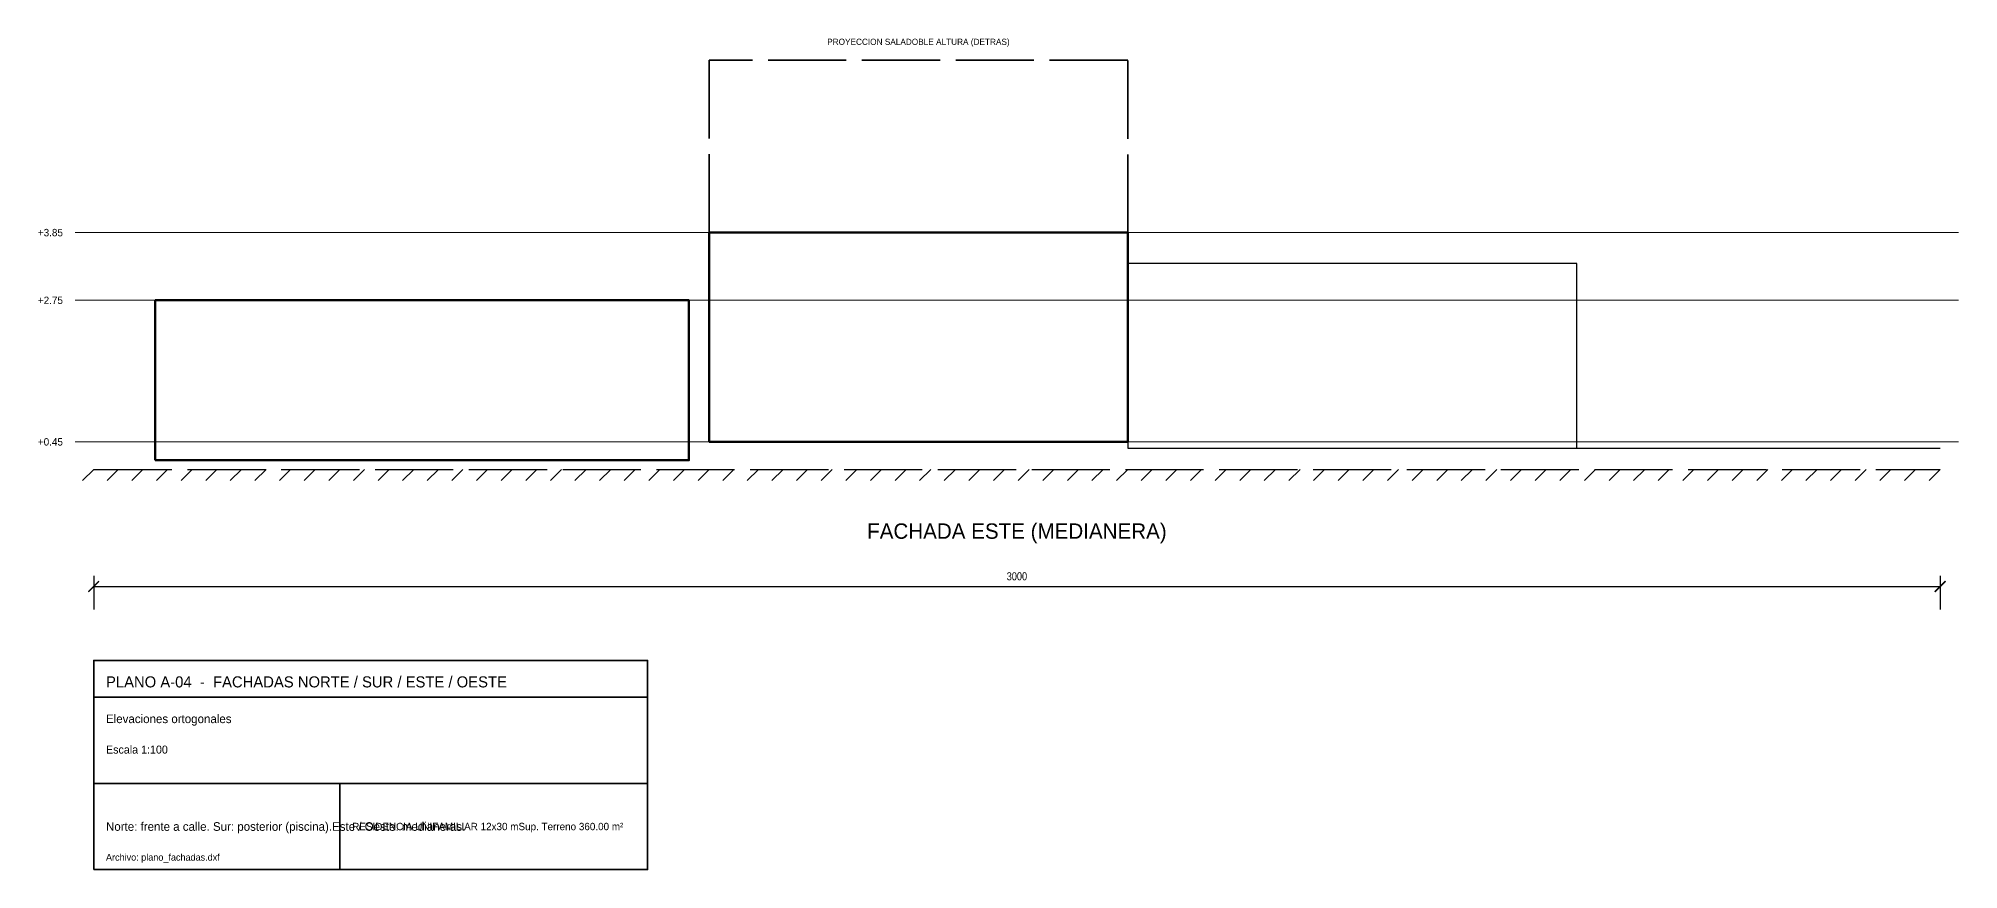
# Model space of a CAD drawing. Header units: metres. Extents: x -1 to 100, y -6 to 7.
# Drawn here: x 33.1 to 64.3, y -6.5 to 7.01 of the extents above; entities that cross this region are included whole.
import ezdxf
from ezdxf.enums import TextEntityAlignment as Align

# ---------------------------------------------------------------- set-up
doc = ezdxf.new("R2010")
doc.units = ezdxf.units.M
doc.linetypes.add('DASHED', pattern=[1.524, 1.27, -0.254])
for name, color, linetype, lineweight in [('01_MUROS_CARGA', 7, 'CONTINUOUS', 50), ('01_TABIQUES', 8, 'CONTINUOUS', 25), ('06_PISCINA_SOLARIUM', 140, 'CONTINUOUS', 30), ('08_COTAS_ARQUITECTURA', 1, 'CONTINUOUS', 15), ('11_CARATULA_TECNICA', 7, 'CONTINUOUS', 35), ('15_NIVELES_ARQUITECTURA', 4, 'CONTINUOUS', 18), ('18_DOBLE_ALTURA_VACIO', 6, 'DASHED', 35), ('20_TERRENO_NATURAL', 40, 'DASHED', 25)]:
    doc.layers.add(name, color=color, linetype=linetype, lineweight=lineweight)
doc.styles.add('OpenSansCondensed-Light', font='OpenSansCondensed-Light.ttf')
doc.dimstyles.new('EZDXF', dxfattribs={"dimtxt": 0.25, "dimasz": 0.175, "dimexe": 0.375, "dimexo": 0.125, "dimgap": 0.1, "dimtad": 1, "dimlfac": 100, "dimzin": 12, "dimdsep": 46, "dimtxsty": 'OpenSansCondensed-Light', "dimblk": 'ARCHTICK', "dimcen": 2.5, "dimazin": 3, "dimtfac": 0.5, "dimtmove": 2, "dimatfit": 3})

# ---------------------------------------------------------------- blocks, each defined once
blk = doc.blocks.new('_ARCHTICK')
at = {"color": 0, "linetype": 'BYBLOCK', "const_width": 0.15}
blk.add_lwpolyline([(-0.5, -0.5), (0.5, 0.5)], dxfattribs=at)

msp = doc.modelspace()

# ---------------------------------------------------------------- linework, layer by layer
at = {"layer": '01_MUROS_CARGA'}
for points in [[(44, 0.45), (50.8, 0.45), (50.8, 3.85), (44, 3.85)], [(35, 0.15), (43.67, 0.15), (43.67, 2.75), (35, 2.75)]]:
    msp.add_lwpolyline(points, close=True, dxfattribs=at)
at = {"layer": '01_TABIQUES'}
msp.add_lwpolyline([(50.8, 0.35), (58.1, 0.35), (58.1, 3.35), (50.8, 3.35)], close=True, dxfattribs=at)
at = {"layer": '06_PISCINA_SOLARIUM'}
msp.add_line((58.1, 0.35), (64, 0.35), dxfattribs=at)
at = {"layer": '11_CARATULA_TECNICA'}
for p, q in [((34, -3.7), (43, -3.7)), ((34, -5.1), (43, -5.1)), ((38, -6.5), (38, -5.1))]:
    msp.add_line(p, q, dxfattribs=at)
msp.add_lwpolyline([(34, -6.5), (43, -6.5), (43, -3.1), (34, -3.1)], close=True, dxfattribs=at)
at = {"layer": '15_NIVELES_ARQUITECTURA'}
for p, q in [((33.7, 3.85), (64.3, 3.85)), ((33.7, 2.75), (64.3, 2.75)), ((33.7, 0.45), (64.3, 0.45))]:
    msp.add_line(p, q, dxfattribs=at)
at = {"layer": '18_DOBLE_ALTURA_VACIO'}
msp.add_lwpolyline([(44, 3.85), (50.8, 3.85), (50.8, 6.65), (44, 6.65)], close=True, dxfattribs=at)
at = {"layer": '20_TERRENO_NATURAL'}
for p, q in [((34, 0), (33.82, -0.18)), ((34, 0), (64, 0)), ((34.4, 0), (34.22, -0.18)), ((34.8, 0), (34.62, -0.18)), ((35.2, 0), (35.02, -0.18)), ((35.6, 0), (35.42, -0.18)), ((36, 0), (35.82, -0.18)), ((36.4, 0), (36.22, -0.18)), ((36.8, 0), (36.62, -0.18)), ((37.2, 0), (37.02, -0.18)), ((37.6, 0), (37.42, -0.18)), ((38, 0), (37.82, -0.18)), ((38.4, 0), (38.22, -0.18)), ((38.8, 0), (38.62, -0.18)), ((39.2, 0), (39.02, -0.18)), ((39.6, 0), (39.42, -0.18)), ((40, 0), (39.82, -0.18)), ((40.4, 0), (40.22, -0.18)), ((40.8, 0), (40.62, -0.18)), ((41.2, 0), (41.02, -0.18)), ((41.6, 0), (41.42, -0.18)), ((42, 0), (41.82, -0.18)), ((42.4, 0), (42.22, -0.18)), ((42.8, 0), (42.62, -0.18)), ((43.2, 0), (43.02, -0.18)), ((43.6, 0), (43.42, -0.18)), ((44, 0), (43.82, -0.18)), ((44.4, 0), (44.22, -0.18)), ((44.8, 0), (44.62, -0.18)), ((45.2, 0), (45.02, -0.18)), ((45.6, 0), (45.42, -0.18)), ((46, 0), (45.82, -0.18)), ((46.4, 0), (46.22, -0.18)), ((46.8, 0), (46.62, -0.18)), ((47.2, 0), (47.02, -0.18)), ((47.6, 0), (47.42, -0.18)), ((48, 0), (47.82, -0.18)), ((48.4, 0), (48.22, -0.18)), ((48.8, 0), (48.62, -0.18)), ((49.2, 0), (49.02, -0.18)), ((49.6, 0), (49.42, -0.18)), ((50, 0), (49.82, -0.18)), ((50.4, 0), (50.22, -0.18)), ((50.8, 0), (50.62, -0.18)), ((51.2, 0), (51.02, -0.18)), ((51.6, 0), (51.42, -0.18)), ((52, 0), (51.82, -0.18)), ((52.4, 0), (52.22, -0.18)), ((52.8, 0), (52.62, -0.18)), ((53.2, 0), (53.02, -0.18)), ((53.6, 0), (53.42, -0.18)), ((54, 0), (53.82, -0.18)), ((54.4, 0), (54.22, -0.18)), ((54.8, 0), (54.62, -0.18)), ((55.2, 0), (55.02, -0.18)), ((55.6, 0), (55.42, -0.18)), ((56, 0), (55.82, -0.18)), ((56.4, 0), (56.22, -0.18)), ((56.8, 0), (56.62, -0.18)), ((57.2, 0), (57.02, -0.18)), ((57.6, 0), (57.42, -0.18)), ((58, 0), (57.82, -0.18)), ((58.4, 0), (58.22, -0.18)), ((58.8, 0), (58.62, -0.18)), ((59.2, 0), (59.02, -0.18)), ((59.6, 0), (59.42, -0.18)), ((60, 0), (59.82, -0.18)), ((60.4, 0), (60.22, -0.18)), ((60.8, 0), (60.62, -0.18)), ((61.2, 0), (61.02, -0.18)), ((61.6, 0), (61.42, -0.18)), ((62, 0), (61.82, -0.18)), ((62.4, 0), (62.22, -0.18)), ((62.8, 0), (62.62, -0.18)), ((63.2, 0), (63.02, -0.18)), ((63.6, 0), (63.42, -0.18)), ((64, 0), (63.82, -0.18))]:
    msp.add_line(p, q, dxfattribs=at)

# ---------------------------------------------------------------- texts
at = {"layer": '11_CARATULA_TECNICA'}
msp.add_text('FACHADA ESTE (MEDIANERA)', height=0.25, dxfattribs=at).set_placement((49, -1), align=Align.MIDDLE_CENTER)
for s, height, p in [('PLANO A-04  -  FACHADAS NORTE / SUR / ESTE / OESTE', 0.18, (34.2, -3.45)), ('Elevaciones ortogonales', 0.14, (34.2, -4.05)), ('Escala 1:100', 0.13, (34.2, -4.55)), ('Norte: frente a calle. Sur: posterior (piscina).Este / Oeste: medianeras.', 0.14, (34.2, -5.8)), ('RESIDENCIA UNIFAMILIAR 12x30 mSup. Terreno 360.00 m²', 0.12, (38.2, -5.8)), ('Archivo: plano_fachadas.dxf', 0.11, (34.2, -6.3))]:
    msp.add_text(s, height=height, dxfattribs=at).set_placement(p, align=Align.MIDDLE_LEFT)
at = {"layer": '15_NIVELES_ARQUITECTURA'}
for s, p in [('+3.85', (33.5, 3.85)), ('+2.75', (33.5, 2.75)), ('+0.45', (33.5, 0.45))]:
    msp.add_text(s, height=0.12, dxfattribs=at).set_placement(p, align=Align.MIDDLE_RIGHT)
at = {"layer": '18_DOBLE_ALTURA_VACIO'}
msp.add_text('PROYECCION SALADOBLE ALTURA (DETRAS)', height=0.1, dxfattribs=at).set_placement((47.4, 6.95), align=Align.MIDDLE_CENTER)

# ---------------------------------------------------------------- dimensions: what is measured, and where the dimension line sits
at = {"layer": '08_COTAS_ARQUITECTURA'}
msp.add_linear_dim(base=(34, -1.9), p1=(34, -1.6), p2=(64, -1.6), dimstyle='EZDXF', override={"dimtxt": 0.13}, dxfattribs=at).render()

doc.saveas('drawing.dxf')
